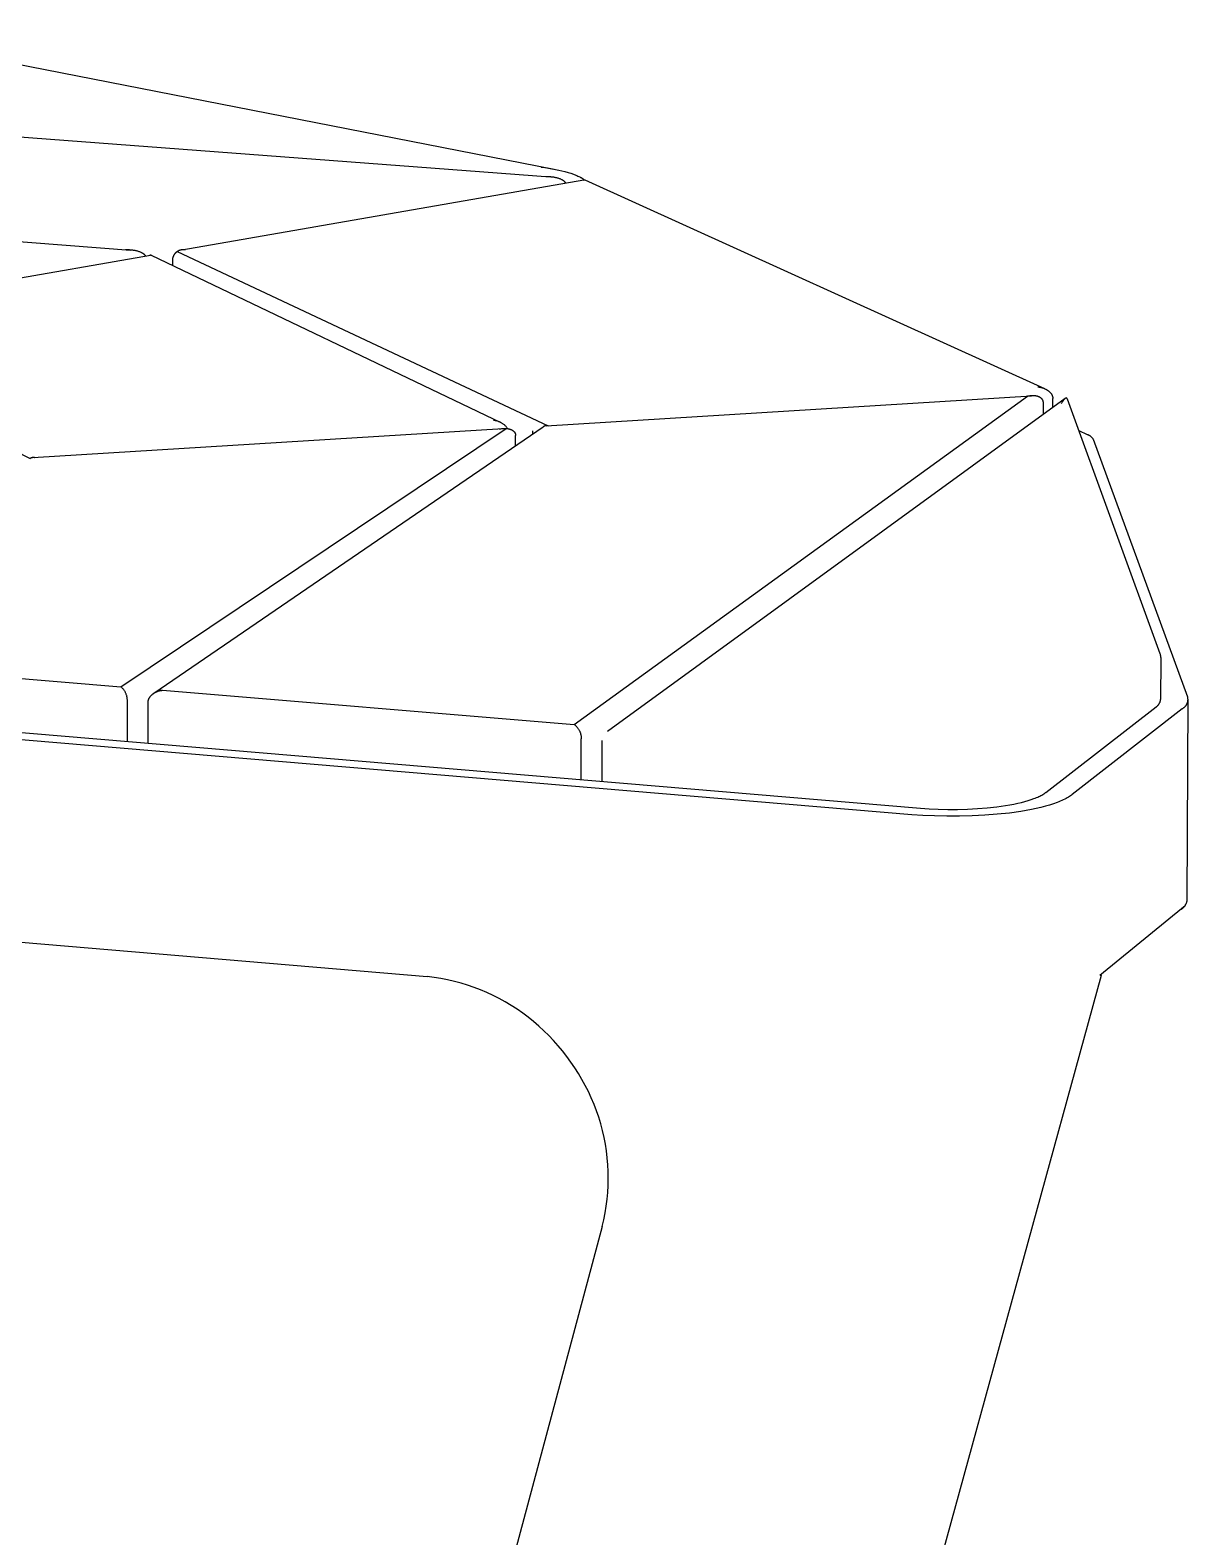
# Model space of a CAD drawing. Header units: millimetres. Extents: x -658 to 2773, y 81 to 2478.
# Drawn here: x 265.8 to 460.2, y 1038 to 1291.1 of the extents above; entities that cross this region are included whole.
import ezdxf

# ---------------------------------------------------------------- set-up
doc = ezdxf.new("R2010")
doc.units = ezdxf.units.MM
doc.header["$MEASUREMENT"] = 0
doc.layers.add('Domyślny', color=7, linetype='Continuous', true_color=0x000000)
doc.layers.add('Utwórz2D linie widoczne', color=7, linetype='Continuous', true_color=0x000000)

msp = doc.modelspace()

# ---------------------------------------------------------------- linework, layer by layer
at = {"layer": 'Domyślny'}
for p, q in [((290.51, 1253.9), (352.77, 1224.61)), ((220.93, 1241.78), (265.84, 1219.16)), ((357.18, 1174.46), (433.29, 1229.59)), ((281.05, 1180.8), (345.73, 1224.19)), ((215.08, 1186.28), (281.05, 1180.8)), ((287.4, 1180.27), (357.18, 1174.46)), ((79.08, 1153.61), (332.5, 1132.13)), ((445.43, 1132.39), (459.72, 1144.1))]:
    msp.add_line(p, q, dxfattribs=at)
at = {"layer": 'Utwórz2D linie widoczne'}
for p, q in [((234.53, 1291.09), (353.78, 1267.75)), ((141.96, 1282.36), (353.12, 1266.44)), ((351.65, 1268.09), (352.26, 1268.01)), ((352.26, 1268.01), (352.85, 1267.91)), ((352.85, 1267.91), (353.44, 1267.81)), ((353.44, 1267.81), (354.02, 1267.7)), ((114.49, 1267.1), (282.7, 1254.16)), ((291.32, 1254.21), (358.81, 1265.96)), ((352.55, 1266.45), (352.41, 1266.45)), ((352.69, 1266.45), (352.55, 1266.45)), ((352.82, 1266.45), (352.69, 1266.45)), ((352.96, 1266.45), (352.82, 1266.45)), ((353.09, 1266.44), (352.96, 1266.45)), ((353.23, 1266.43), (353.09, 1266.44)), ((353.36, 1266.42), (353.23, 1266.43)), ((353.5, 1266.41), (353.36, 1266.42)), ((353.62, 1266.39), (353.5, 1266.41)), ((353.74, 1266.37), (353.62, 1266.39)), ((353.87, 1266.35), (353.74, 1266.37)), ((353.99, 1266.33), (353.87, 1266.35)), ((354.11, 1266.31), (353.99, 1266.33)), ((354.02, 1267.7), (354.57, 1267.58)), ((354.23, 1266.28), (354.11, 1266.31)), ((354.35, 1266.25), (354.23, 1266.28)), ((354.47, 1266.21), (354.35, 1266.25)), ((354.58, 1266.18), (354.47, 1266.21)), ((354.57, 1267.58), (355.11, 1267.46)), ((354.69, 1266.14), (354.58, 1266.18)), ((354.8, 1266.1), (354.69, 1266.14)), ((354.9, 1266.05), (354.8, 1266.1)), ((354.99, 1266.01), (354.9, 1266.05)), ((355.08, 1265.97), (354.99, 1266.01)), ((355.12, 1265.95), (355.08, 1265.97)), ((355.11, 1267.46), (355.62, 1267.33)), ((355.17, 1265.92), (355.12, 1265.95)), ((355.21, 1265.9), (355.17, 1265.92)), ((355.25, 1265.87), (355.21, 1265.9)), ((355.29, 1265.85), (355.25, 1265.87)), ((355.33, 1265.83), (355.29, 1265.85)), ((355.36, 1265.8), (355.33, 1265.83)), ((355.4, 1265.78), (355.36, 1265.8)), ((355.43, 1265.75), (355.4, 1265.78)), ((355.47, 1265.72), (355.43, 1265.75)), ((355.5, 1265.7), (355.47, 1265.72)), ((355.53, 1265.67), (355.5, 1265.7)), ((355.56, 1265.64), (355.53, 1265.67)), ((355.59, 1265.61), (355.56, 1265.64)), ((355.62, 1265.58), (355.59, 1265.61)), ((355.62, 1267.33), (356.13, 1267.18)), ((355.65, 1265.55), (355.62, 1265.58)), ((355.67, 1265.52), (355.65, 1265.55)), ((355.7, 1265.49), (355.67, 1265.52)), ((355.72, 1265.46), (355.7, 1265.49)), ((355.74, 1265.45), (355.72, 1265.46)), ((355.75, 1265.43), (355.74, 1265.45)), ((356.13, 1267.18), (356.58, 1267.04)), ((356.58, 1267.04), (357.04, 1266.89)), ((357.04, 1266.89), (357.42, 1266.74)), ((357.42, 1266.74), (357.61, 1266.67)), ((357.61, 1266.67), (357.8, 1266.58)), ((357.8, 1266.58), (357.95, 1266.51)), ((357.95, 1266.51), (358.1, 1266.44)), ((358.1, 1266.44), (358.25, 1266.36)), ((358.25, 1266.36), (358.32, 1266.32)), ((358.32, 1266.32), (358.39, 1266.28)), ((358.39, 1266.28), (358.45, 1266.24)), ((358.45, 1266.24), (358.51, 1266.2)), ((358.51, 1266.2), (358.57, 1266.16)), ((358.57, 1266.16), (358.63, 1266.12)), ((358.63, 1266.12), (358.68, 1266.09)), ((358.66, 1265.87), (358.94, 1265.95)), ((358.68, 1266.09), (358.73, 1266.05)), ((358.73, 1266.05), (358.78, 1266.01)), ((358.78, 1266.01), (358.81, 1265.99)), ((358.81, 1265.99), (358.83, 1265.97)), ((358.94, 1265.95), (436.13, 1230.88)), ((221.75, 1242.09), (286.03, 1253.29)), ((281.98, 1254.18), (281.84, 1254.18)), ((282.12, 1254.18), (281.98, 1254.18)), ((282.26, 1254.18), (282.12, 1254.18)), ((282.4, 1254.18), (282.26, 1254.18)), ((282.53, 1254.17), (282.4, 1254.18)), ((282.67, 1254.16), (282.53, 1254.17)), ((282.81, 1254.15), (282.67, 1254.16)), ((282.95, 1254.14), (282.81, 1254.15)), ((283.07, 1254.12), (282.95, 1254.14)), ((283.2, 1254.1), (283.07, 1254.12)), ((283.32, 1254.08), (283.2, 1254.1)), ((283.45, 1254.06), (283.32, 1254.08)), ((283.57, 1254.04), (283.45, 1254.06)), ((283.69, 1254.01), (283.57, 1254.04)), ((283.81, 1253.98), (283.69, 1254.01)), ((283.93, 1253.94), (283.81, 1253.98)), ((284.05, 1253.91), (283.93, 1253.94)), ((284.16, 1253.87), (284.05, 1253.91)), ((284.27, 1253.83), (284.16, 1253.87)), ((284.38, 1253.78), (284.27, 1253.83)), ((284.47, 1253.74), (284.38, 1253.78)), ((284.56, 1253.7), (284.47, 1253.74)), ((284.6, 1253.67), (284.56, 1253.7)), ((284.65, 1253.65), (284.6, 1253.67)), ((284.69, 1253.62), (284.65, 1253.65)), ((284.73, 1253.6), (284.69, 1253.62)), ((284.77, 1253.57), (284.73, 1253.6)), ((284.81, 1253.55), (284.77, 1253.57)), ((284.85, 1253.53), (284.81, 1253.55)), ((284.88, 1253.5), (284.85, 1253.53)), ((284.92, 1253.47), (284.88, 1253.5)), ((284.95, 1253.45), (284.92, 1253.47)), ((284.99, 1253.42), (284.95, 1253.45)), ((285.02, 1253.39), (284.99, 1253.42)), ((285.05, 1253.36), (285.02, 1253.39)), ((285.08, 1253.33), (285.05, 1253.36)), ((285.11, 1253.31), (285.08, 1253.33)), ((285.14, 1253.28), (285.11, 1253.31)), ((285.16, 1253.25), (285.14, 1253.28)), ((285.19, 1253.21), (285.16, 1253.25)), ((285.22, 1253.18), (285.19, 1253.21)), ((285.23, 1253.17), (285.22, 1253.18)), ((285.24, 1253.15), (285.23, 1253.17)), ((285.86, 1253.19), (285.85, 1253.19)), ((285.87, 1253.21), (285.86, 1253.2)), ((285.86, 1253.2), (285.86, 1253.19)), ((285.88, 1253.22), (285.87, 1253.21)), ((285.89, 1253.22), (285.88, 1253.22)), ((285.9, 1253.23), (285.89, 1253.23)), ((285.89, 1253.23), (285.89, 1253.22)), ((285.91, 1253.24), (285.9, 1253.23)), ((285.92, 1253.24), (285.91, 1253.24)), ((285.93, 1253.25), (285.92, 1253.25)), ((285.92, 1253.25), (285.92, 1253.24)), ((285.94, 1253.26), (285.93, 1253.25)), ((285.95, 1253.26), (285.94, 1253.26)), ((285.96, 1253.27), (285.95, 1253.26)), ((285.97, 1253.27), (285.96, 1253.27)), ((285.98, 1253.27), (285.97, 1253.27)), ((285.99, 1253.28), (285.98, 1253.27)), ((286, 1253.28), (285.99, 1253.28)), ((286.01, 1253.28), (286, 1253.28)), ((286.02, 1253.28), (286.01, 1253.28)), ((286.03, 1253.29), (286.02, 1253.28)), ((286.04, 1253.29), (286.03, 1253.29)), ((286.03, 1253.29), (286.03, 1253.29)), ((286.05, 1253.29), (286.04, 1253.29)), ((286.06, 1253.29), (286.05, 1253.29)), ((286.07, 1253.29), (286.06, 1253.29)), ((286.08, 1253.29), (286.07, 1253.29)), ((286.09, 1253.29), (286.08, 1253.29)), ((286.1, 1253.29), (286.09, 1253.29)), ((286.11, 1253.28), (286.1, 1253.29)), ((286.12, 1253.28), (286.11, 1253.28)), ((286.13, 1253.28), (286.12, 1253.28)), ((286.14, 1253.28), (286.13, 1253.28)), ((286.15, 1253.28), (286.14, 1253.28)), ((286.16, 1253.27), (286.15, 1253.28)), ((286.17, 1253.27), (286.16, 1253.27)), ((286.17, 1253.27), (344.84, 1225.19)), ((289.79, 1252.7), (289.8, 1252.76)), ((289.79, 1251.54), (289.79, 1252.7)), ((289.8, 1252.76), (289.81, 1252.82)), ((289.81, 1252.82), (289.82, 1252.88)), ((289.82, 1252.88), (289.84, 1252.94)), ((289.84, 1252.94), (289.86, 1253)), ((289.86, 1253), (289.88, 1253.06)), ((289.88, 1253.06), (289.9, 1253.12)), ((289.9, 1253.12), (289.93, 1253.18)), ((289.93, 1253.18), (289.96, 1253.24)), ((289.96, 1253.24), (289.98, 1253.3)), ((289.98, 1253.3), (290.02, 1253.35)), ((290.02, 1253.35), (290.05, 1253.41)), ((290.05, 1253.41), (290.08, 1253.46)), ((290.08, 1253.46), (290.12, 1253.51)), ((290.12, 1253.51), (290.16, 1253.56)), ((290.16, 1253.56), (290.2, 1253.61)), ((290.2, 1253.61), (290.24, 1253.66)), ((290.24, 1253.66), (290.28, 1253.71)), ((290.28, 1253.71), (290.33, 1253.75)), ((290.33, 1253.75), (290.37, 1253.8)), ((290.37, 1253.8), (290.42, 1253.84)), ((290.42, 1253.84), (290.47, 1253.88)), ((290.47, 1253.88), (290.52, 1253.92)), ((290.52, 1253.92), (290.58, 1253.95)), ((290.58, 1253.95), (290.63, 1253.99)), ((290.63, 1253.99), (290.68, 1254.02)), ((290.68, 1254.02), (290.74, 1254.05)), ((290.74, 1254.05), (290.8, 1254.08)), ((290.8, 1254.08), (290.85, 1254.11)), ((290.85, 1254.11), (290.91, 1254.13)), ((290.91, 1254.13), (290.97, 1254.16)), ((290.97, 1254.16), (291.03, 1254.18)), ((291.03, 1254.18), (291.09, 1254.2)), ((291.09, 1254.2), (291.15, 1254.21)), ((291.15, 1254.21), (291.22, 1254.23)), ((291.22, 1254.23), (291.28, 1254.24)), ((291.28, 1254.24), (291.34, 1254.25)), ((291.34, 1254.25), (291.4, 1254.26)), ((291.4, 1254.26), (291.47, 1254.26)), ((291.47, 1254.26), (291.53, 1254.27)), ((291.53, 1254.27), (291.59, 1254.27)), ((291.59, 1254.27), (291.66, 1254.27)), ((291.66, 1254.27), (291.72, 1254.26)), ((291.72, 1254.26), (291.79, 1254.26)), ((291.79, 1254.26), (291.85, 1254.25)), ((291.85, 1254.25), (291.91, 1254.24)), ((435, 1231.18), (435.12, 1231.16)), ((435.12, 1231.16), (435.24, 1231.14)), ((435.24, 1231.14), (435.37, 1231.12)), ((435.37, 1231.12), (435.49, 1231.09)), ((435.49, 1231.09), (435.61, 1231.06)), ((435.61, 1231.06), (435.73, 1231.03)), ((435.73, 1231.03), (435.85, 1230.99)), ((435.85, 1230.99), (435.97, 1230.95)), ((435.97, 1230.95), (436.08, 1230.9)), ((436.08, 1230.9), (436.18, 1230.85)), ((436.18, 1230.85), (436.29, 1230.8)), ((436.29, 1230.8), (436.34, 1230.78)), ((436.34, 1230.78), (436.39, 1230.75)), ((436.39, 1230.75), (436.44, 1230.72)), ((436.44, 1230.72), (436.49, 1230.69)), ((436.49, 1230.69), (436.54, 1230.66)), ((436.54, 1230.66), (436.59, 1230.63)), ((436.59, 1230.63), (436.64, 1230.6)), ((436.64, 1230.6), (436.69, 1230.56)), ((436.69, 1230.56), (436.74, 1230.53)), ((436.74, 1230.53), (436.78, 1230.5)), ((436.78, 1230.5), (436.82, 1230.46)), ((436.82, 1230.46), (436.86, 1230.43)), ((436.86, 1230.43), (436.9, 1230.4)), ((436.9, 1230.4), (436.94, 1230.36)), ((436.94, 1230.36), (436.98, 1230.32)), ((436.98, 1230.32), (437.02, 1230.29)), ((437.02, 1230.29), (437.06, 1230.25)), ((437.06, 1230.25), (437.09, 1230.21)), ((437.09, 1230.21), (437.12, 1230.17)), ((437.12, 1230.17), (437.16, 1230.14)), ((437.16, 1230.14), (437.19, 1230.1)), ((437.19, 1230.1), (437.22, 1230.06)), ((437.22, 1230.06), (437.25, 1230.02)), ((437.25, 1230.02), (437.28, 1229.98)), ((437.28, 1229.98), (437.3, 1229.93)), ((437.3, 1229.93), (437.33, 1229.89)), ((437.33, 1229.89), (437.35, 1229.85)), ((437.35, 1229.85), (437.37, 1229.81)), ((437.37, 1229.81), (437.39, 1229.77)), ((352.44, 1224.64), (433.94, 1229.69)), ((362.77, 1173.34), (439.58, 1229.26)), ((433.42, 1229.62), (433.29, 1229.59)), ((433.55, 1229.64), (433.42, 1229.62)), ((433.68, 1229.66), (433.55, 1229.64)), ((433.81, 1229.68), (433.68, 1229.66)), ((433.94, 1229.69), (433.81, 1229.68)), ((434.06, 1229.69), (433.94, 1229.69)), ((434.13, 1229.69), (434.06, 1229.69)), ((434.19, 1229.69), (434.13, 1229.69)), ((434.25, 1229.69), (434.19, 1229.69)), ((434.31, 1229.69), (434.25, 1229.69)), ((434.37, 1229.69), (434.31, 1229.69)), ((434.43, 1229.68), (434.37, 1229.69)), ((434.49, 1229.68), (434.43, 1229.68)), ((434.55, 1229.67), (434.49, 1229.68)), ((434.6, 1229.66), (434.55, 1229.67)), ((434.66, 1229.65), (434.6, 1229.66)), ((434.72, 1229.64), (434.66, 1229.65)), ((434.77, 1229.63), (434.72, 1229.64)), ((434.82, 1229.62), (434.77, 1229.63)), ((434.87, 1229.61), (434.82, 1229.62)), ((434.92, 1229.6), (434.87, 1229.61)), ((434.97, 1229.58), (434.92, 1229.6)), ((435.02, 1229.57), (434.97, 1229.58)), ((435.07, 1229.55), (435.02, 1229.57)), ((435.12, 1229.53), (435.07, 1229.55)), ((435.17, 1229.51), (435.12, 1229.53)), ((435.21, 1229.49), (435.17, 1229.51)), ((435.25, 1229.48), (435.21, 1229.49)), ((435.29, 1229.45), (435.25, 1229.48)), ((435.33, 1229.43), (435.29, 1229.45)), ((435.37, 1229.41), (435.33, 1229.43)), ((435.41, 1229.39), (435.37, 1229.41)), ((435.45, 1229.36), (435.41, 1229.39)), ((435.49, 1229.33), (435.45, 1229.36)), ((435.52, 1229.31), (435.49, 1229.33)), ((435.56, 1229.28), (435.52, 1229.31)), ((435.59, 1229.25), (435.56, 1229.28)), ((435.61, 1229.24), (435.59, 1229.25)), ((435.62, 1229.22), (435.61, 1229.24)), ((435.64, 1229.21), (435.62, 1229.22)), ((435.65, 1229.19), (435.64, 1229.21)), ((435.67, 1229.18), (435.65, 1229.19)), ((435.68, 1229.16), (435.67, 1229.18)), ((435.7, 1229.14), (435.68, 1229.16)), ((435.71, 1229.13), (435.7, 1229.14)), ((435.73, 1229.11), (435.71, 1229.13)), ((435.74, 1229.09), (435.73, 1229.11)), ((435.75, 1229.08), (435.74, 1229.09)), ((435.76, 1229.06), (435.75, 1229.08)), ((435.77, 1229.04), (435.76, 1229.06)), ((435.79, 1229.03), (435.77, 1229.04)), ((435.8, 1229.01), (435.79, 1229.03)), ((435.81, 1228.99), (435.8, 1229.01)), ((435.82, 1228.97), (435.81, 1228.99)), ((435.83, 1228.96), (435.82, 1228.97)), ((435.84, 1228.94), (435.83, 1228.96)), ((435.85, 1228.92), (435.84, 1228.94)), ((435.86, 1228.9), (435.85, 1228.92)), ((435.86, 1228.88), (435.86, 1228.9)), ((435.87, 1228.86), (435.86, 1228.88)), ((435.88, 1228.84), (435.87, 1228.86)), ((435.89, 1228.82), (435.88, 1228.84)), ((435.89, 1228.8), (435.89, 1228.82)), ((435.9, 1228.78), (435.89, 1228.8)), ((435.91, 1228.76), (435.9, 1228.78)), ((435.91, 1228.74), (435.91, 1228.76)), ((435.92, 1228.72), (435.91, 1228.74)), ((435.92, 1228.7), (435.92, 1228.72)), ((435.92, 1228.68), (435.92, 1228.7)), ((435.93, 1228.66), (435.92, 1228.68)), ((435.93, 1228.64), (435.93, 1228.66)), ((435.93, 1228.62), (435.93, 1228.64)), ((435.94, 1228.6), (435.93, 1228.62)), ((435.94, 1228.58), (435.94, 1228.6)), ((435.94, 1228.56), (435.94, 1228.58)), ((435.94, 1228.54), (435.94, 1228.56)), ((435.94, 1228.52), (435.94, 1228.54)), ((435.94, 1228.5), (435.94, 1228.52)), ((435.94, 1228.48), (435.94, 1228.5)), ((435.94, 1226.61), (435.94, 1228.48)), ((437.39, 1229.77), (437.41, 1229.73)), ((437.41, 1229.73), (437.43, 1229.68)), ((437.43, 1229.68), (437.45, 1229.64)), ((437.45, 1229.64), (437.46, 1229.6)), ((437.46, 1229.6), (437.47, 1229.57)), ((437.47, 1229.57), (437.48, 1229.55)), ((437.48, 1229.55), (437.49, 1229.51)), ((437.49, 1229.51), (437.5, 1229.47)), ((437.5, 1229.47), (437.5, 1229.43)), ((437.5, 1229.43), (437.51, 1229.38)), ((437.51, 1229.38), (437.51, 1229.36)), ((437.51, 1229.36), (437.52, 1229.34)), ((437.52, 1229.34), (437.52, 1229.32)), ((437.52, 1229.32), (437.52, 1229.3)), ((437.52, 1229.3), (437.52, 1229.28)), ((437.52, 1229.28), (437.52, 1229.26)), ((437.52, 1229.26), (437.52, 1229.23)), ((437.52, 1229.23), (437.52, 1229.21)), ((437.52, 1227.76), (437.52, 1229.21)), ((438.98, 1228.36), (439.04, 1228.48)), ((439.04, 1228.48), (439.11, 1228.61)), ((439.11, 1228.61), (439.18, 1228.73)), ((439.23, 1228.81), (439.18, 1228.73)), ((439.28, 1228.89), (439.23, 1228.81)), ((439.28, 1228.89), (439.31, 1228.95)), ((439.31, 1228.95), (439.35, 1229)), ((439.38, 1229.04), (439.35, 1229)), ((439.41, 1229.08), (439.38, 1229.04)), ((439.44, 1229.12), (439.41, 1229.08)), ((439.47, 1229.16), (439.44, 1229.12)), ((439.5, 1229.19), (439.47, 1229.16)), ((439.5, 1229.19), (439.51, 1229.2)), ((439.54, 1229.22), (439.51, 1229.2)), ((439.54, 1229.22), (439.55, 1229.24)), ((439.55, 1229.24), (439.57, 1229.25)), ((439.57, 1229.25), (439.59, 1229.27)), ((439.59, 1229.27), (439.6, 1229.28)), ((439.6, 1229.28), (439.62, 1229.29)), ((439.75, 1229.34), (439.62, 1229.29)), ((439.75, 1229.34), (439.75, 1229.34)), ((439.75, 1229.34), (439.76, 1229.34)), ((439.76, 1229.34), (439.76, 1229.34)), ((439.76, 1229.34), (439.77, 1229.34)), ((439.77, 1229.34), (439.77, 1229.34)), ((439.77, 1229.34), (439.77, 1229.34)), ((439.77, 1229.34), (439.78, 1229.34)), ((439.78, 1229.34), (439.78, 1229.34)), ((439.78, 1229.34), (439.79, 1229.34)), ((439.79, 1229.34), (439.79, 1229.33)), ((439.79, 1229.33), (439.79, 1229.33)), ((439.79, 1229.33), (439.8, 1229.33)), ((439.8, 1229.33), (439.8, 1229.33)), ((439.8, 1229.33), (439.81, 1229.33)), ((439.81, 1229.33), (439.81, 1229.33)), ((439.81, 1229.33), (439.81, 1229.33)), ((439.81, 1229.33), (439.82, 1229.32)), ((439.82, 1229.32), (439.82, 1229.32)), ((439.82, 1229.32), (439.83, 1229.32)), ((439.84, 1229.31), (439.85, 1229.3)), ((439.92, 1229.17), (439.85, 1229.3)), ((439.92, 1229.17), (455.48, 1186.39)), ((439.93, 1229.15), (439.93, 1229.14)), ((439.93, 1229.14), (439.94, 1229.12)), ((439.94, 1229.12), (439.94, 1229.11)), ((343.73, 1225.52), (343.63, 1225.53)), ((343.83, 1225.51), (343.73, 1225.52)), ((343.94, 1225.49), (343.83, 1225.51)), ((344.04, 1225.47), (343.94, 1225.49)), ((344.14, 1225.45), (344.04, 1225.47)), ((344.25, 1225.43), (344.14, 1225.45)), ((344.35, 1225.4), (344.25, 1225.43)), ((344.45, 1225.36), (344.35, 1225.4)), ((344.54, 1225.33), (344.45, 1225.36)), ((344.64, 1225.29), (344.54, 1225.33)), ((344.74, 1225.25), (344.64, 1225.29)), ((344.83, 1225.2), (344.74, 1225.25)), ((344.92, 1225.15), (344.83, 1225.2)), ((345.01, 1225.1), (344.92, 1225.15)), ((345.1, 1225.04), (345.01, 1225.1)), ((345.19, 1224.98), (345.1, 1225.04)), ((345.27, 1224.92), (345.19, 1224.98)), ((345.36, 1224.86), (345.27, 1224.92)), ((345.44, 1224.79), (345.36, 1224.86)), ((345.52, 1224.72), (345.44, 1224.79)), ((266.28, 1219.3), (345.26, 1224.19)), ((286.6, 1179.72), (351.96, 1224.47)), ((344.6, 1224.1), (344.73, 1224.13)), ((344.73, 1224.13), (344.87, 1224.15)), ((344.87, 1224.15), (345, 1224.17)), ((345, 1224.17), (345.13, 1224.18)), ((345.13, 1224.18), (345.26, 1224.19)), ((345.26, 1224.19), (345.39, 1224.2)), ((345.39, 1224.2), (345.52, 1224.2)), ((345.59, 1224.65), (345.52, 1224.72)), ((345.52, 1224.2), (345.59, 1224.2)), ((345.67, 1224.57), (345.59, 1224.65)), ((345.59, 1224.2), (345.65, 1224.2)), ((345.65, 1224.2), (345.71, 1224.2)), ((345.74, 1224.5), (345.67, 1224.57)), ((345.71, 1224.2), (345.77, 1224.19)), ((345.8, 1224.42), (345.74, 1224.5)), ((345.77, 1224.19), (345.83, 1224.19)), ((345.87, 1224.34), (345.8, 1224.42)), ((345.83, 1224.19), (345.89, 1224.18)), ((345.93, 1224.25), (345.87, 1224.34)), ((345.89, 1224.18), (345.95, 1224.17)), ((345.99, 1224.17), (345.93, 1224.25)), ((345.95, 1224.17), (346.01, 1224.16)), ((346.01, 1224.16), (346.06, 1224.15)), ((346.06, 1224.15), (346.12, 1224.14)), ((346.12, 1224.14), (346.17, 1224.13)), ((346.17, 1224.13), (346.23, 1224.12)), ((346.23, 1224.12), (346.28, 1224.11)), ((346.28, 1224.11), (346.33, 1224.09)), ((346.33, 1224.09), (346.38, 1224.08)), ((346.38, 1224.08), (346.43, 1224.06)), ((346.43, 1224.06), (346.48, 1224.04)), ((346.48, 1224.04), (346.53, 1224.02)), ((346.53, 1224.02), (346.57, 1224)), ((346.57, 1224), (346.61, 1223.99)), ((346.61, 1223.99), (346.66, 1223.96)), ((346.66, 1223.96), (346.7, 1223.94)), ((346.7, 1223.94), (346.74, 1223.92)), ((346.74, 1223.92), (346.78, 1223.9)), ((346.78, 1223.9), (346.82, 1223.87)), ((346.82, 1223.87), (346.86, 1223.84)), ((346.86, 1223.84), (346.9, 1223.82)), ((346.9, 1223.82), (346.93, 1223.79)), ((346.93, 1223.79), (346.96, 1223.76)), ((346.96, 1223.76), (346.98, 1223.75)), ((346.98, 1223.75), (347, 1223.73)), ((347, 1223.73), (347.01, 1223.72)), ((347.01, 1223.72), (347.03, 1223.7)), ((347.03, 1223.7), (347.04, 1223.69)), ((347.04, 1223.69), (347.06, 1223.67)), ((347.06, 1223.67), (347.07, 1223.65)), ((347.07, 1223.65), (347.09, 1223.64)), ((347.09, 1223.64), (347.1, 1223.62)), ((347.1, 1223.62), (347.12, 1223.6)), ((347.12, 1223.6), (347.13, 1223.59)), ((347.13, 1223.59), (347.14, 1223.57)), ((347.14, 1223.57), (347.15, 1223.55)), ((347.15, 1223.55), (347.17, 1223.53)), ((347.17, 1223.53), (347.18, 1223.52)), ((347.18, 1223.52), (347.19, 1223.5)), ((347.19, 1223.5), (347.2, 1223.48)), ((347.2, 1223.48), (347.21, 1223.46)), ((347.21, 1223.46), (347.22, 1223.44)), ((347.22, 1223.44), (347.23, 1223.43)), ((347.23, 1223.43), (347.24, 1223.41)), ((347.24, 1223.41), (347.25, 1223.39)), ((347.25, 1223.39), (347.26, 1223.37)), ((347.26, 1223.37), (347.26, 1223.35)), ((347.26, 1223.35), (347.27, 1223.33)), ((347.27, 1223.33), (347.28, 1223.31)), ((347.28, 1223.31), (347.28, 1223.29)), ((347.28, 1223.29), (347.29, 1223.27)), ((347.29, 1223.27), (347.3, 1223.25)), ((347.3, 1223.25), (347.3, 1223.23)), ((347.3, 1223.23), (347.31, 1223.21)), ((347.31, 1223.21), (347.31, 1223.19)), ((347.31, 1223.19), (347.31, 1223.17)), ((347.31, 1223.17), (347.32, 1223.15)), ((347.32, 1223.15), (347.32, 1223.13)), ((347.32, 1223.13), (347.32, 1223.11)), ((347.32, 1223.11), (347.33, 1223.09)), ((347.33, 1223.09), (347.33, 1223.07)), ((347.33, 1223.07), (347.33, 1223.05)), ((347.33, 1223.05), (347.33, 1223.03)), ((347.33, 1223.03), (347.33, 1223.01)), ((347.33, 1223.01), (347.33, 1222.99)), ((347.33, 1221.31), (347.33, 1222.99)), ((350.23, 1223.29), (350.23, 1223.8)), ((351.99, 1224.49), (351.96, 1224.47)), ((352.01, 1224.51), (351.99, 1224.49)), ((352.04, 1224.53), (352.01, 1224.51)), ((352.07, 1224.54), (352.04, 1224.53)), ((352.1, 1224.56), (352.07, 1224.54)), ((352.14, 1224.57), (352.1, 1224.56)), ((352.17, 1224.58), (352.14, 1224.57)), ((352.2, 1224.59), (352.17, 1224.58)), ((352.23, 1224.6), (352.2, 1224.59)), ((352.26, 1224.61), (352.23, 1224.6)), ((352.3, 1224.62), (352.26, 1224.61)), ((352.33, 1224.63), (352.3, 1224.62)), ((352.36, 1224.63), (352.33, 1224.63)), ((352.4, 1224.64), (352.36, 1224.63)), ((352.43, 1224.64), (352.4, 1224.64)), ((352.46, 1224.64), (352.43, 1224.64)), ((352.5, 1224.64), (352.46, 1224.64)), ((352.53, 1224.64), (352.5, 1224.64)), ((352.57, 1224.64), (352.53, 1224.64)), ((352.6, 1224.64), (352.57, 1224.64)), ((352.63, 1224.63), (352.6, 1224.64)), ((352.67, 1224.63), (352.63, 1224.63)), ((352.7, 1224.62), (352.67, 1224.63)), ((352.73, 1224.62), (352.7, 1224.62)), ((352.77, 1224.61), (352.73, 1224.62)), ((441.86, 1223.85), (443.28, 1223.2)), ((443.28, 1223.2), (443.33, 1223.18)), ((443.33, 1223.18), (443.39, 1223.16)), ((443.39, 1223.16), (443.45, 1223.14)), ((443.45, 1223.14), (443.5, 1223.11)), ((443.5, 1223.11), (443.55, 1223.09)), ((443.55, 1223.09), (443.61, 1223.06)), ((443.61, 1223.06), (443.66, 1223.03)), ((443.66, 1223.03), (443.71, 1223)), ((443.71, 1223), (443.76, 1222.96)), ((443.76, 1222.96), (443.8, 1222.93)), ((443.8, 1222.93), (443.85, 1222.89)), ((443.85, 1222.89), (443.9, 1222.85)), ((443.9, 1222.85), (443.94, 1222.81)), ((443.94, 1222.81), (443.98, 1222.77)), ((443.98, 1222.77), (444.03, 1222.73)), ((444.03, 1222.73), (444.07, 1222.68)), ((444.07, 1222.68), (444.1, 1222.64)), ((444.1, 1222.64), (444.14, 1222.59)), ((444.14, 1222.59), (444.18, 1222.54)), ((444.18, 1222.54), (444.21, 1222.49)), ((444.21, 1222.49), (444.24, 1222.44)), ((444.24, 1222.44), (444.27, 1222.39)), ((444.27, 1222.39), (460.1, 1179.1)), ((265.86, 1219.17), (265.84, 1219.16)), ((265.89, 1219.19), (265.86, 1219.17)), ((265.92, 1219.21), (265.89, 1219.19)), ((265.95, 1219.22), (265.92, 1219.21)), ((265.98, 1219.23), (265.95, 1219.22)), ((266.01, 1219.24), (265.98, 1219.23)), ((266.03, 1219.25), (266.01, 1219.24)), ((266.07, 1219.26), (266.03, 1219.25)), ((266.1, 1219.27), (266.07, 1219.26)), ((266.13, 1219.28), (266.1, 1219.27)), ((266.16, 1219.29), (266.13, 1219.28)), ((266.19, 1219.29), (266.16, 1219.29)), ((266.22, 1219.3), (266.19, 1219.29)), ((266.25, 1219.3), (266.22, 1219.3)), ((266.28, 1219.3), (266.25, 1219.3)), ((266.32, 1219.31), (266.28, 1219.3)), ((266.35, 1219.31), (266.32, 1219.31)), ((266.38, 1219.31), (266.35, 1219.31)), ((266.41, 1219.3), (266.38, 1219.31)), ((266.44, 1219.3), (266.41, 1219.3)), ((266.47, 1219.3), (266.44, 1219.3)), ((266.51, 1219.29), (266.47, 1219.3)), ((266.54, 1219.29), (266.51, 1219.29)), ((266.57, 1219.28), (266.54, 1219.29)), ((266.6, 1219.27), (266.57, 1219.28)), ((413.86, 1159.33), (49.93, 1189.92)), ((51.72, 1190.96), (415.3, 1160.44)), ((455.48, 1186.39), (455.51, 1186.31)), ((455.51, 1186.31), (455.53, 1186.23)), ((455.53, 1186.23), (455.56, 1186.14)), ((455.56, 1186.14), (455.58, 1186.05)), ((455.58, 1186.05), (455.59, 1185.97)), ((455.59, 1185.97), (455.61, 1185.88)), ((455.61, 1185.88), (455.62, 1185.79)), ((455.64, 1185.44), (455.61, 1178.66)), ((455.62, 1185.79), (455.63, 1185.71)), ((455.63, 1185.71), (455.64, 1185.62)), ((455.64, 1185.62), (455.64, 1185.53)), ((455.64, 1185.53), (455.64, 1185.44)), ((281.13, 1180.73), (281.05, 1180.8)), ((281.2, 1180.67), (281.13, 1180.73)), ((281.27, 1180.6), (281.2, 1180.67)), ((281.35, 1180.53), (281.27, 1180.6)), ((281.41, 1180.46), (281.35, 1180.53)), ((281.48, 1180.38), (281.41, 1180.46)), ((281.54, 1180.3), (281.48, 1180.38)), ((281.6, 1180.22), (281.54, 1180.3)), ((281.66, 1180.14), (281.6, 1180.22)), ((281.72, 1180.06), (281.66, 1180.14)), ((281.77, 1179.97), (281.72, 1180.06)), ((281.82, 1179.88), (281.77, 1179.97)), ((281.86, 1179.79), (281.82, 1179.88)), ((281.91, 1179.7), (281.86, 1179.79)), ((281.94, 1179.61), (281.91, 1179.7)), ((281.98, 1179.52), (281.94, 1179.61)), ((282.01, 1179.42), (281.98, 1179.52)), ((282.04, 1179.33), (282.01, 1179.42)), ((282.07, 1179.23), (282.04, 1179.33)), ((282.09, 1179.13), (282.07, 1179.23)), ((286, 1179.16), (286.03, 1179.2)), ((286.03, 1179.2), (286.06, 1179.24)), ((286.06, 1179.24), (286.1, 1179.28)), ((286.1, 1179.28), (286.13, 1179.32)), ((286.13, 1179.32), (286.17, 1179.36)), ((286.17, 1179.36), (286.2, 1179.39)), ((286.2, 1179.39), (286.24, 1179.43)), ((286.24, 1179.43), (286.28, 1179.46)), ((286.28, 1179.46), (286.31, 1179.5)), ((286.31, 1179.5), (286.36, 1179.53)), ((286.36, 1179.53), (286.4, 1179.57)), ((286.4, 1179.57), (286.44, 1179.61)), ((286.44, 1179.61), (286.49, 1179.64)), ((286.49, 1179.64), (286.53, 1179.67)), ((286.53, 1179.67), (286.58, 1179.7)), ((286.58, 1179.7), (286.63, 1179.74)), ((286.63, 1179.74), (286.67, 1179.77)), ((286.67, 1179.77), (286.72, 1179.79)), ((286.72, 1179.79), (286.77, 1179.82)), ((286.77, 1179.82), (286.82, 1179.85)), ((286.82, 1179.85), (286.87, 1179.88)), ((286.87, 1179.88), (286.92, 1179.9)), ((286.92, 1179.9), (286.97, 1179.93)), ((286.97, 1179.93), (287.02, 1179.95)), ((287.02, 1179.95), (287.07, 1179.97)), ((287.07, 1179.97), (287.13, 1180)), ((287.13, 1180), (287.18, 1180.02)), ((287.18, 1180.02), (287.23, 1180.04)), ((287.23, 1180.04), (287.29, 1180.06)), ((287.29, 1180.06), (287.35, 1180.08)), ((287.35, 1180.08), (287.4, 1180.1)), ((287.4, 1180.1), (287.46, 1180.11)), ((287.46, 1180.11), (287.51, 1180.13)), ((287.51, 1180.13), (287.57, 1180.15)), ((287.57, 1180.15), (287.63, 1180.16)), ((287.63, 1180.16), (287.69, 1180.17)), ((287.69, 1180.17), (287.74, 1180.18)), ((287.74, 1180.18), (287.8, 1180.19)), ((287.8, 1180.19), (287.86, 1180.2)), ((287.86, 1180.2), (287.92, 1180.21)), ((287.92, 1180.21), (287.98, 1180.22)), ((282.11, 1179.04), (282.09, 1179.13)), ((282.13, 1178.94), (282.11, 1179.04)), ((282.14, 1178.84), (282.13, 1178.94)), ((282.15, 1178.74), (282.14, 1178.84)), ((282.16, 1178.64), (282.15, 1178.74)), ((282.16, 1178.54), (282.16, 1178.64)), ((282.16, 1178.44), (282.16, 1178.54)), ((282.19, 1171.61), (282.16, 1178.44)), ((285.63, 1178.28), (285.64, 1178.33)), ((285.63, 1178.24), (285.63, 1178.28)), ((285.63, 1178.19), (285.63, 1178.24)), ((285.63, 1178.15), (285.63, 1178.19)), ((285.66, 1171.32), (285.63, 1178.15)), ((285.64, 1178.37), (285.65, 1178.42)), ((285.64, 1178.33), (285.64, 1178.37)), ((285.65, 1178.42), (285.66, 1178.46)), ((285.66, 1178.46), (285.67, 1178.5)), ((285.67, 1178.5), (285.68, 1178.55)), ((285.68, 1178.55), (285.7, 1178.6)), ((285.7, 1178.6), (285.71, 1178.64)), ((285.71, 1178.64), (285.73, 1178.69)), ((285.73, 1178.69), (285.75, 1178.73)), ((285.75, 1178.73), (285.76, 1178.77)), ((285.76, 1178.77), (285.78, 1178.82)), ((285.78, 1178.82), (285.81, 1178.86)), ((285.81, 1178.86), (285.83, 1178.91)), ((285.83, 1178.91), (285.86, 1178.95)), ((285.86, 1178.95), (285.88, 1178.99)), ((285.88, 1178.99), (285.91, 1179.04)), ((285.91, 1179.04), (285.94, 1179.08)), ((285.94, 1179.08), (285.97, 1179.12)), ((285.97, 1179.12), (286, 1179.16)), ((436.37, 1163.07), (454.86, 1177.46)), ((459.23, 1177.1), (440.79, 1162.7)), ((454.86, 1177.46), (454.9, 1177.49)), ((454.9, 1177.49), (454.95, 1177.52)), ((454.95, 1177.52), (454.99, 1177.55)), ((454.99, 1177.55), (455.03, 1177.58)), ((455.03, 1177.58), (455.08, 1177.62)), ((455.08, 1177.62), (455.12, 1177.66)), ((455.12, 1177.66), (455.15, 1177.7)), ((455.15, 1177.7), (455.19, 1177.73)), ((455.19, 1177.73), (455.23, 1177.78)), ((455.23, 1177.78), (455.26, 1177.82)), ((455.26, 1177.82), (455.3, 1177.86)), ((455.3, 1177.86), (455.33, 1177.9)), ((455.33, 1177.9), (455.36, 1177.95)), ((455.36, 1177.95), (455.39, 1178)), ((455.39, 1178), (455.42, 1178.04)), ((455.42, 1178.04), (455.44, 1178.09)), ((455.44, 1178.09), (455.47, 1178.14)), ((455.47, 1178.14), (455.49, 1178.19)), ((455.49, 1178.19), (455.51, 1178.24)), ((455.51, 1178.24), (455.53, 1178.29)), ((455.53, 1178.29), (455.55, 1178.34)), ((455.55, 1178.34), (455.56, 1178.39)), ((455.56, 1178.39), (455.58, 1178.45)), ((455.58, 1178.45), (455.59, 1178.5)), ((455.59, 1178.5), (455.6, 1178.55)), ((455.6, 1178.55), (455.61, 1178.61)), ((455.61, 1178.61), (455.61, 1178.66)), ((459.28, 1177.13), (459.23, 1177.1)), ((459.33, 1177.16), (459.28, 1177.13)), ((459.38, 1177.19), (459.33, 1177.16)), ((459.43, 1177.23), (459.38, 1177.19)), ((459.48, 1177.26), (459.43, 1177.23)), ((459.53, 1177.3), (459.48, 1177.26)), ((459.57, 1177.34), (459.53, 1177.3)), ((459.62, 1177.38), (459.57, 1177.34)), ((459.66, 1177.42), (459.62, 1177.38)), ((459.7, 1177.47), (459.66, 1177.42)), ((459.74, 1177.51), (459.7, 1177.47)), ((459.78, 1177.56), (459.74, 1177.51)), ((459.82, 1177.61), (459.78, 1177.56)), ((459.85, 1177.66), (459.82, 1177.61)), ((459.88, 1177.71), (459.85, 1177.66)), ((459.91, 1177.76), (459.88, 1177.71)), ((459.94, 1177.81), (459.91, 1177.76)), ((459.97, 1177.87), (459.94, 1177.81)), ((460, 1177.92), (459.97, 1177.87)), ((460.02, 1177.98), (460, 1177.92)), ((460.05, 1178.03), (460.02, 1177.98)), ((460.18, 1178.6), (460.03, 1144.99)), ((460.07, 1178.09), (460.05, 1178.03)), ((460.08, 1178.15), (460.07, 1178.09)), ((460.1, 1178.2), (460.08, 1178.15)), ((460.1, 1179.1), (460.11, 1179.04)), ((460.11, 1178.26), (460.1, 1178.2)), ((460.11, 1179.04), (460.13, 1178.98)), ((460.13, 1178.32), (460.11, 1178.26)), ((460.13, 1178.98), (460.14, 1178.92)), ((460.14, 1178.38), (460.13, 1178.32)), ((460.14, 1178.92), (460.15, 1178.86)), ((460.15, 1178.44), (460.14, 1178.38)), ((460.15, 1178.86), (460.15, 1178.8)), ((460.15, 1178.8), (460.16, 1178.74)), ((460.16, 1178.56), (460.15, 1178.5)), ((460.15, 1178.5), (460.15, 1178.44)), ((460.16, 1178.74), (460.16, 1178.68)), ((460.16, 1178.68), (460.16, 1178.62)), ((460.16, 1178.62), (460.16, 1178.56)), ((357.18, 1174.46), (357.26, 1174.4)), ((357.26, 1174.4), (357.33, 1174.34)), ((357.33, 1174.34), (357.41, 1174.28)), ((357.41, 1174.28), (357.48, 1174.21)), ((357.48, 1174.21), (357.55, 1174.14)), ((357.55, 1174.14), (357.62, 1174.07)), ((357.62, 1174.07), (357.68, 1173.99)), ((357.68, 1173.99), (357.74, 1173.92)), ((357.74, 1173.92), (357.8, 1173.84)), ((357.8, 1173.84), (357.86, 1173.76)), ((357.86, 1173.76), (357.91, 1173.67)), ((357.91, 1173.67), (357.96, 1173.59)), ((357.96, 1173.59), (358.01, 1173.5)), ((358.01, 1173.5), (358.05, 1173.42)), ((358.05, 1173.42), (358.09, 1173.33)), ((358.09, 1173.33), (358.13, 1173.24)), ((358.13, 1173.24), (358.17, 1173.15)), ((358.17, 1173.15), (358.2, 1173.05)), ((358.2, 1173.05), (358.23, 1172.96)), ((358.23, 1172.96), (358.25, 1172.86)), ((358.25, 1172.86), (358.28, 1172.77)), ((358.28, 1172.77), (358.29, 1172.67)), ((358.29, 1172.67), (358.31, 1172.58)), ((358.31, 1172.58), (358.32, 1172.48)), ((358.32, 1172.48), (358.33, 1172.38)), ((358.33, 1172.38), (358.34, 1172.28)), ((358.34, 1172.28), (358.34, 1172.18)), ((358.34, 1172.18), (358.34, 1172.09)), ((358.34, 1165.22), (358.34, 1172.09)), ((361.85, 1164.93), (361.85, 1171.79)), ((432.25, 1161.4), (432.83, 1161.55)), ((432.83, 1161.55), (433.37, 1161.71)), ((433.37, 1161.71), (433.88, 1161.87)), ((433.88, 1161.87), (434.35, 1162.03)), ((434.35, 1162.03), (434.57, 1162.12)), ((434.57, 1162.12), (434.78, 1162.2)), ((434.78, 1162.2), (434.98, 1162.29)), ((434.98, 1162.29), (435.18, 1162.37)), ((435.18, 1162.37), (435.36, 1162.46)), ((435.36, 1162.46), (435.53, 1162.55)), ((435.53, 1162.55), (435.69, 1162.63)), ((435.69, 1162.63), (435.85, 1162.72)), ((435.85, 1162.72), (435.99, 1162.81)), ((435.99, 1162.81), (436.13, 1162.9)), ((436.13, 1162.9), (436.25, 1162.98)), ((436.25, 1162.98), (436.31, 1163.03)), ((436.31, 1163.03), (436.37, 1163.07)), ((438.5, 1161.48), (438.22, 1161.37)), ((438.77, 1161.59), (438.5, 1161.48)), ((439.03, 1161.7), (438.77, 1161.59)), ((439.27, 1161.81), (439.03, 1161.7)), ((439.51, 1161.92), (439.27, 1161.81)), ((439.73, 1162.03), (439.51, 1161.92)), ((439.93, 1162.14), (439.73, 1162.03)), ((440.13, 1162.25), (439.93, 1162.14)), ((440.31, 1162.36), (440.13, 1162.25)), ((440.48, 1162.48), (440.31, 1162.36)), ((440.64, 1162.59), (440.48, 1162.48)), ((440.72, 1162.64), (440.64, 1162.59)), ((440.79, 1162.7), (440.72, 1162.64)), ((415.72, 1159.2), (413.86, 1159.33)), ((415.3, 1160.44), (416.75, 1160.33)), ((417.68, 1159.11), (415.72, 1159.2)), ((416.75, 1160.33), (418.29, 1160.26)), ((419.73, 1159.06), (417.68, 1159.11)), ((418.29, 1160.26), (419.89, 1160.22)), ((421.83, 1159.06), (419.73, 1159.06)), ((419.89, 1160.22), (421.53, 1160.22)), ((421.53, 1160.22), (423.2, 1160.27)), ((423.97, 1159.11), (421.83, 1159.06)), ((423.2, 1160.27), (424.87, 1160.35)), ((426.1, 1159.22), (423.97, 1159.11)), ((424.87, 1160.35), (426.51, 1160.48)), ((428.19, 1159.39), (426.1, 1159.22)), ((426.51, 1160.48), (428.09, 1160.66)), ((428.09, 1160.66), (429.59, 1160.87)), ((430.22, 1159.61), (428.19, 1159.39)), ((429.59, 1160.87), (430.3, 1160.99)), ((432.13, 1159.88), (430.22, 1159.61)), ((430.3, 1160.99), (430.98, 1161.12)), ((430.98, 1161.12), (431.63, 1161.26)), ((431.63, 1161.26), (432.25, 1161.4)), ((433.04, 1160.04), (432.13, 1159.88)), ((433.91, 1160.2), (433.04, 1160.04)), ((434.74, 1160.38), (433.91, 1160.2)), ((435.53, 1160.56), (434.74, 1160.38)), ((436.28, 1160.75), (435.53, 1160.56)), ((436.97, 1160.95), (436.28, 1160.75)), ((437.62, 1161.16), (436.97, 1160.95)), ((438.22, 1161.37), (437.62, 1161.16)), ((459.51, 1143.8), (459.46, 1143.74)), ((459.56, 1143.85), (459.51, 1143.8)), ((459.6, 1143.91), (459.56, 1143.85)), ((459.65, 1143.97), (459.6, 1143.91)), ((459.69, 1144.03), (459.65, 1143.97)), ((459.73, 1144.09), (459.69, 1144.03)), ((459.76, 1144.16), (459.73, 1144.09)), ((459.8, 1144.22), (459.76, 1144.16)), ((459.83, 1144.29), (459.8, 1144.22)), ((459.86, 1144.35), (459.83, 1144.29)), ((459.89, 1144.42), (459.86, 1144.35)), ((459.91, 1144.49), (459.89, 1144.42)), ((459.94, 1144.56), (459.91, 1144.49)), ((459.96, 1144.63), (459.94, 1144.56)), ((459.98, 1144.7), (459.96, 1144.63)), ((459.99, 1144.77), (459.98, 1144.7)), ((460.01, 1144.85), (459.99, 1144.77)), ((460.02, 1144.92), (460.01, 1144.85)), ((460.03, 1144.99), (460.02, 1144.92)), ((459.13, 1143.45), (459.07, 1143.41)), ((459.19, 1143.5), (459.13, 1143.45)), ((459.25, 1143.54), (459.19, 1143.5)), ((459.3, 1143.59), (459.25, 1143.54)), ((459.36, 1143.64), (459.3, 1143.59)), ((459.41, 1143.69), (459.36, 1143.64)), ((459.46, 1143.74), (459.41, 1143.69)), ((333.65, 1131.99), (332.5, 1132.13)), ((334.79, 1131.8), (333.65, 1131.99)), ((335.92, 1131.58), (334.79, 1131.8)), ((337.05, 1131.32), (335.92, 1131.58)), ((338.17, 1131.02), (337.05, 1131.32)), ((354.23, 798.94), (445.67, 1132.37)), ((445.67, 1132.37), (445.43, 1132.39)), ((339.27, 1130.68), (338.17, 1131.02)), ((340.36, 1130.3), (339.27, 1130.68)), ((341.44, 1129.89), (340.36, 1130.3)), ((342.51, 1129.44), (341.44, 1129.89)), ((343.56, 1128.95), (342.51, 1129.44)), ((344.59, 1128.43), (343.56, 1128.95)), ((345.6, 1127.87), (344.59, 1128.43)), ((346.6, 1127.28), (345.6, 1127.87)), ((347.57, 1126.65), (346.6, 1127.28)), ((348.52, 1125.99), (347.57, 1126.65)), ((349.45, 1125.3), (348.52, 1125.99)), ((350.35, 1124.58), (349.45, 1125.3)), ((351.23, 1123.83), (350.35, 1124.58)), ((352.08, 1123.05), (351.23, 1123.83)), ((352.9, 1122.23), (352.08, 1123.05)), ((353.7, 1121.4), (352.9, 1122.23)), ((354.47, 1120.53), (353.7, 1121.4)), ((355.2, 1119.64), (354.47, 1120.53)), ((355.91, 1118.72), (355.2, 1119.64)), ((356.58, 1117.78), (355.91, 1118.72)), ((357.25, 1116.83), (356.58, 1117.78)), ((357.88, 1115.86), (357.25, 1116.83)), ((358.47, 1114.86), (357.88, 1115.86)), ((359.03, 1113.84), (358.47, 1114.86)), ((359.56, 1112.81), (359.03, 1113.84)), ((360.04, 1111.75), (359.56, 1112.81)), ((360.5, 1110.68), (360.04, 1111.75)), ((360.91, 1109.6), (360.5, 1110.68)), ((361.28, 1108.5), (360.91, 1109.6)), ((361.62, 1107.39), (361.28, 1108.5)), ((361.92, 1106.27), (361.62, 1107.39)), ((362.18, 1105.14), (361.92, 1106.27)), ((362.4, 1104), (362.18, 1105.14)), ((362.58, 1102.85), (362.4, 1104)), ((362.72, 1101.7), (362.58, 1102.85)), ((362.82, 1100.54), (362.72, 1101.7)), ((362.87, 1099.38), (362.82, 1100.54)), ((362.89, 1098.22), (362.87, 1099.38)), ((362.87, 1097.06), (362.89, 1098.22)), ((362.7, 1094.75), (362.81, 1095.9)), ((362.81, 1095.9), (362.87, 1097.06)), ((362.38, 1092.45), (362.56, 1093.59)), ((362.56, 1093.59), (362.7, 1094.75)), ((361.89, 1090.18), (362.16, 1091.31)), ((362.16, 1091.31), (362.38, 1092.45)), ((361.89, 1090.18), (282.42, 794.18))]:
    msp.add_line(p, q, dxfattribs=at)

doc.saveas('drawing.dxf')
